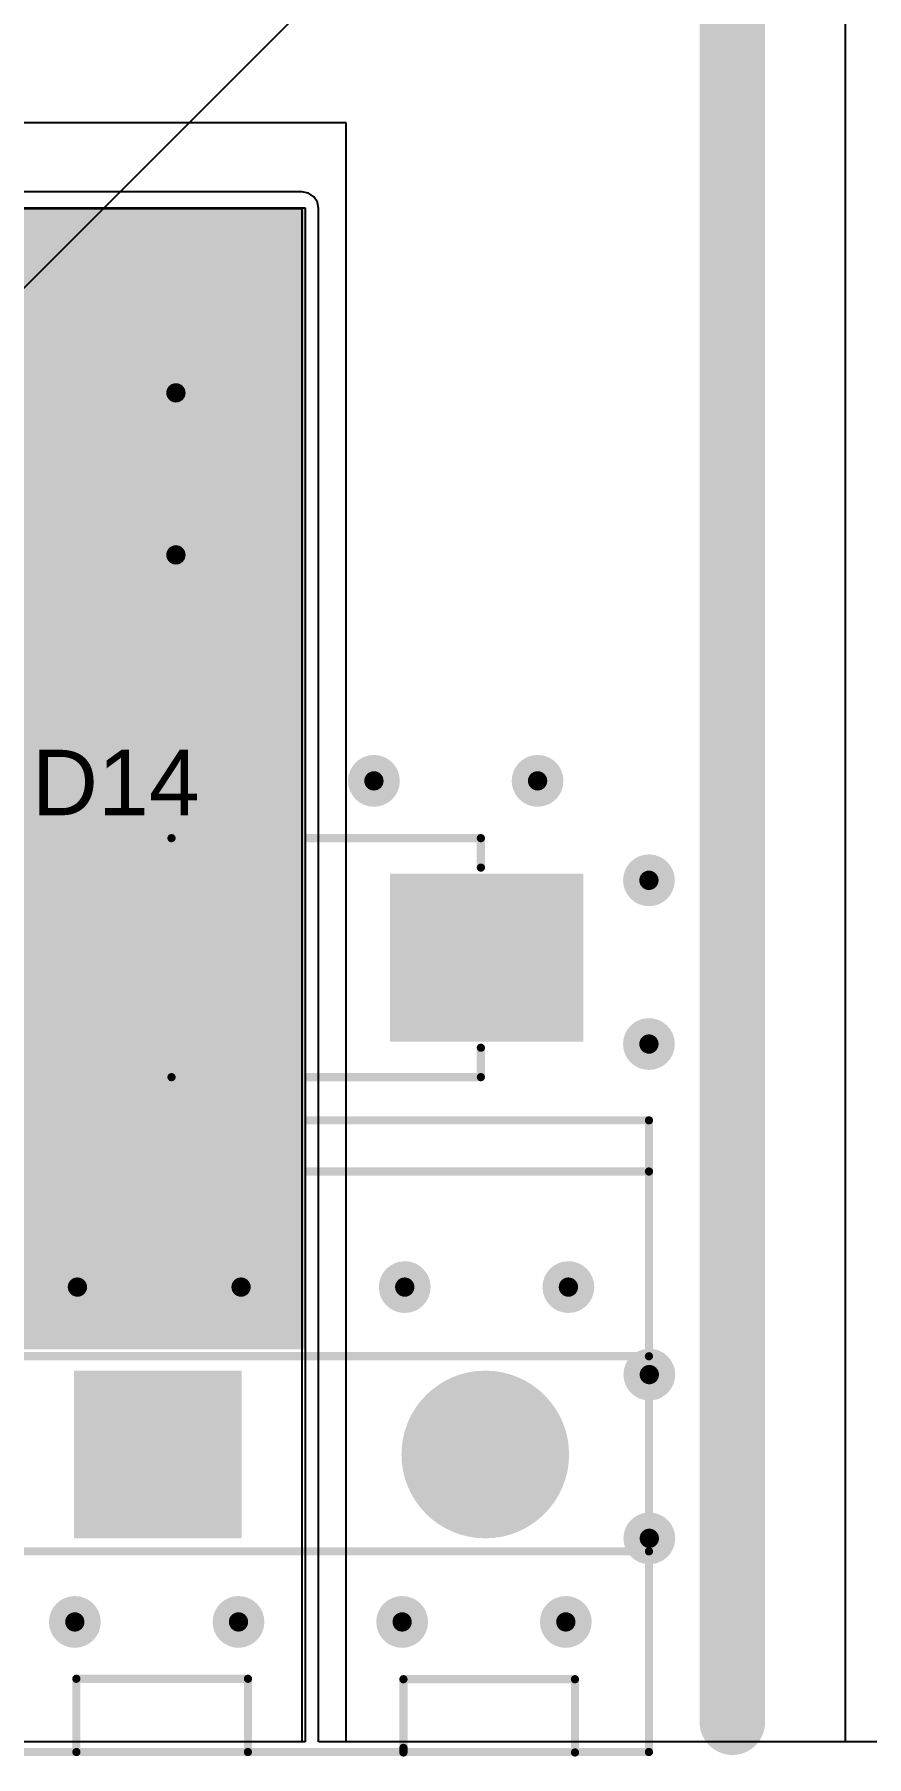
# Model space of a CAD drawing. Header units: millimetres. Extents: x 0 to 5423, y 0 to 5425.
# Drawn here: x 19.9 to 32.82, y 0 to 26.72 of the extents above; entities that cross this region are included whole.
import ezdxf

# ---------------------------------------------------------------- set-up
doc = ezdxf.new("R2010")
doc.units = ezdxf.units.MM
for name, color, linetype in [('BottomLayer', 5, 'Continuous'), ('BottomSolder', 6, 'Continuous'), ('MultiLayer', 9, 'Continuous'), ('PadHoleLayer', 156, 'Continuous'), ('TopLayer', 1, 'Continuous'), ('TopOverlay', 2, 'Continuous'), ('TopPaste', 8, 'Continuous'), ('TopSolder', 216, 'Continuous'), ('ViaHoleLayer', 16, 'Continuous')]:
    doc.layers.add(name, color=color, linetype=linetype)
doc.styles.add('Arial', font='', dxfattribs={"height": 0.2})
doc.styles.get('Arial').set_extended_font_data('Arial')

# ---------------------------------------------------------------- blocks, each defined once
blk = doc.blocks.new('1715721_70')
at = {"layer": 'BottomLayer'}
blk.add_hatch(color=5, dxfattribs=at).paths.add_polyline_path([(-3.79, 1.25), (-1.29, 1.25), (-1.29, -1.25), (-3.79, -1.25)])
h = blk.add_hatch(color=5, dxfattribs=at)
edge = h.paths.add_edge_path()
edge.add_arc((2.54, 0), 1.25, 0, 360)
at = {"layer": 'BottomSolder'}
blk.add_hatch(color=6, dxfattribs=at).paths.add_polyline_path([(-3.841, 1.301), (-1.239, 1.301), (-1.239, -1.301), (-3.841, -1.301)])
h = blk.add_hatch(color=6, dxfattribs=at)
edge = h.paths.add_edge_path()
edge.add_arc((2.54, 0), 1.301, 0, 360)
at = {"layer": 'MultiLayer'}
blk.add_hatch(color=9, dxfattribs=at).paths.add_polyline_path([(-3.79, 1.25), (-1.29, 1.25), (-1.29, -1.25), (-3.79, -1.25)])
h = blk.add_hatch(color=9, dxfattribs=at)
edge = h.paths.add_edge_path()
edge.add_arc((2.54, 0), 1.25, 0, 360)
at = {"layer": 'PadHoleLayer'}
h = blk.add_hatch(color=156, dxfattribs=at)
edge = h.paths.add_edge_path()
edge.add_arc((-2.54, 0), 0.7, 0, 360)
h = blk.add_hatch(color=156, dxfattribs=at)
edge = h.paths.add_edge_path()
edge.add_arc((2.54, 0), 0.7, 0, 360)
at = {"layer": 'TopLayer'}
blk.add_hatch(color=1, dxfattribs=at).paths.add_polyline_path([(-3.79, 1.25), (-1.29, 1.25), (-1.29, -1.25), (-3.79, -1.25)])
h = blk.add_hatch(color=1, dxfattribs=at)
edge = h.paths.add_edge_path()
edge.add_arc((2.54, 0), 1.25, 0, 360)
at = {"layer": 'TopSolder'}
blk.add_hatch(color=216, dxfattribs=at).paths.add_polyline_path([(-3.841, 1.301), (-1.239, 1.301), (-1.239, -1.301), (-3.841, -1.301)])
h = blk.add_hatch(color=216, dxfattribs=at)
edge = h.paths.add_edge_path()
edge.add_arc((2.54, 0), 1.301, 0, 360)
at = {"layer": 'TopOverlay', "const_width": 0.127}
for points in [[(-5.08, -4.616), (-5.08, 5.184)], [(-5.08, 5.184), (5.08, 5.184)], [(5.08, -4.616), (5.08, 5.184)], [(-5.08, 4.39), (5.08, 4.39)], [(-5.08, 1.524), (5.08, 1.524)], [(-5.08, -1.503), (5.08, -1.503)], [(-3.806, -3.48), (-1.143, -3.48)], [(-3.806, -4.616), (-3.806, -3.48)], [(-1.143, -4.616), (-1.143, -3.48)], [(1.27, -3.487), (3.932, -3.487)], [(1.27, -4.552), (1.27, -3.487)], [(3.932, -4.623), (3.932, -3.487)], [(1.27, -4.623), (1.27, -4.552)], [(-5.08, -4.616), (5.08, -4.616)]]:
    blk.add_lwpolyline(points, dxfattribs=at)
at = {"layer": 'TopOverlay', "const_width": 0.0635}
for points in [[(-5.112, 5.184, 1), (-5.048, 5.184, 1)], [(-5.112, 5.184, 1), (-5.048, 5.184, 1)], [(5.048, 5.184, 1), (5.112, 5.184, 1)], [(5.048, 5.184, 1), (5.112, 5.184, 1)], [(-5.112, 4.39, 1), (-5.048, 4.39, 1)], [(5.048, 4.39, 1), (5.112, 4.39, 1)], [(-5.112, 1.524, 1), (-5.048, 1.524, 1)], [(5.048, 1.524, 1), (5.112, 1.524, 1)], [(-5.112, -1.503, 1), (-5.048, -1.503, 1)], [(5.048, -1.503, 1), (5.112, -1.503, 1)], [(-3.838, -3.48, 1), (-3.774, -3.48, 1)], [(-3.838, -3.48, 1), (-3.774, -3.48, 1)], [(-1.175, -3.48, 1), (-1.111, -3.48, 1)], [(-1.175, -3.48, 1), (-1.111, -3.48, 1)], [(1.238, -3.487, 1), (1.302, -3.487, 1)], [(1.238, -3.487, 1), (1.302, -3.487, 1)], [(3.9, -3.487, 1), (3.964, -3.487, 1)], [(3.9, -3.487, 1), (3.964, -3.487, 1)], [(1.238, -4.552, 1), (1.302, -4.552, 1)], [(1.238, -4.552, 1), (1.302, -4.552, 1)], [(-5.112, -4.616, 1), (-5.048, -4.616, 1)], [(-5.112, -4.616, 1), (-5.048, -4.616, 1)], [(-3.838, -4.616, 1), (-3.774, -4.616, 1)], [(-1.175, -4.616, 1), (-1.111, -4.616, 1)], [(1.238, -4.623, 1), (1.302, -4.623, 1)], [(3.9, -4.623, 1), (3.964, -4.623, 1)], [(5.048, -4.616, 1), (5.112, -4.616, 1)], [(5.048, -4.616, 1), (5.112, -4.616, 1)]]:
    blk.add_lwpolyline(points, format="xyb", close=True, dxfattribs=at)
blk = doc.blocks.new('SMB__85')
at = {"layer": 'TopLayer'}
for points in [[(-3.7, -1.2), (-3.7, 1.2), (-0.9, 1.2), (-0.9, -1.2)], [(0.9, -1.2), (0.9, 1.2), (3.7, 1.2), (3.7, -1.2)]]:
    blk.add_hatch(color=1, dxfattribs=at).paths.add_polyline_path(points)
at = {"layer": 'TopOverlay'}
for points in [[(2.591, 1.245), (4.826, 1.245), (4.826, 1.905), (2.591, 1.905)], [(3.734, -1.651), (4.826, -1.651), (4.826, 1.346), (3.734, 1.346)], [(2.591, -1.905), (4.826, -1.905), (4.826, -1.245), (2.591, -1.245)]]:
    blk.add_hatch(color=2, dxfattribs=at).paths.add_polyline_path(points)
at = {"layer": 'TopPaste'}
for points in [[(-3.7, -1.2), (-3.7, 1.2), (-0.9, 1.2), (-0.9, -1.2)], [(0.9, -1.2), (0.9, 1.2), (3.7, 1.2), (3.7, -1.2)]]:
    blk.add_hatch(color=8, dxfattribs=at).paths.add_polyline_path(points)
at = {"layer": 'TopSolder'}
for points in [[(-3.802, -1.302), (-3.802, 1.302), (-0.798, 1.302), (-0.798, -1.302)], [(0.798, -1.302), (0.798, 1.302), (3.802, 1.302), (3.802, -1.302)]]:
    blk.add_hatch(color=216, dxfattribs=at).paths.add_polyline_path(points)
at = {"layer": 'TopOverlay', "const_width": 0.127}
for points in [[(-2.21, 1.854), (-2.21, 1.397)], [(2.591, 1.854), (-2.21, 1.854)], [(-2.21, -1.397), (-2.21, -1.854)], [(2.591, -1.854), (-2.21, -1.854)]]:
    blk.add_lwpolyline(points, dxfattribs=at)
at = {"layer": 'TopOverlay', "const_width": 0.0635}
for points in [[(-2.242, 1.854, 1), (-2.178, 1.854, 1)], [(-2.242, 1.854, 1), (-2.178, 1.854, 1)], [(2.559, 1.854, 1), (2.623, 1.854, 1)], [(-2.242, 1.397, 1), (-2.178, 1.397, 1)], [(-2.242, -1.397, 1), (-2.178, -1.397, 1)], [(-2.242, -1.854, 1), (-2.178, -1.854, 1)], [(-2.242, -1.854, 1), (-2.178, -1.854, 1)], [(2.559, -1.854, 1), (2.623, -1.854, 1)]]:
    blk.add_lwpolyline(points, format="xyb", close=True, dxfattribs=at)

msp = doc.modelspace()

# ---------------------------------------------------------------- hatches: boundary and pattern name
at = {"layer": 'BottomLayer'}
h = msp.add_hatch(color=5, dxfattribs=at)
edge = h.paths.add_edge_path()
edge.add_arc((22.098, 21.158), 0.3, 0, 360)
h = msp.add_hatch(color=5, dxfattribs=at)
edge = h.paths.add_edge_path()
edge.add_arc((22.098, 18.644), 0.3, 0, 360)
h = msp.add_hatch(color=5, dxfattribs=at)
edge = h.paths.add_edge_path()
edge.add_arc((25.171, 15.138), 0.3, 0, 360)
h = msp.add_hatch(color=5, dxfattribs=at)
edge = h.paths.add_edge_path()
edge.add_arc((27.711, 15.138), 0.3, 0, 360)
h = msp.add_hatch(color=5, dxfattribs=at)
edge = h.paths.add_edge_path()
edge.add_arc((29.439, 13.595), 0.3, 0, 360)
h = msp.add_hatch(color=5, dxfattribs=at)
edge = h.paths.add_edge_path()
edge.add_arc((29.439, 11.055), 0.3, 0, 360)
h = msp.add_hatch(color=5, dxfattribs=at)
edge = h.paths.add_edge_path()
edge.add_arc((20.569, 7.284), 0.3, 0, 360)
h = msp.add_hatch(color=5, dxfattribs=at)
edge = h.paths.add_edge_path()
edge.add_arc((23.109, 7.284), 0.3, 0, 360)
h = msp.add_hatch(color=5, dxfattribs=at)
edge = h.paths.add_edge_path()
edge.add_arc((25.649, 7.284), 0.3, 0, 360)
h = msp.add_hatch(color=5, dxfattribs=at)
edge = h.paths.add_edge_path()
edge.add_arc((28.189, 7.284), 0.3, 0, 360)
h = msp.add_hatch(color=5, dxfattribs=at)
edge = h.paths.add_edge_path()
edge.add_arc((29.445, 5.926), 0.3, 0, 360)
h = msp.add_hatch(color=5, dxfattribs=at)
edge = h.paths.add_edge_path()
edge.add_arc((29.445, 3.386), 0.3, 0, 360)
h = msp.add_hatch(color=5, dxfattribs=at)
edge = h.paths.add_edge_path()
edge.add_arc((20.529, 2.089), 0.3, 0, 360)
h = msp.add_hatch(color=5, dxfattribs=at)
edge = h.paths.add_edge_path()
edge.add_arc((23.069, 2.089), 0.3, 0, 360)
h = msp.add_hatch(color=5, dxfattribs=at)
edge = h.paths.add_edge_path()
edge.add_arc((25.609, 2.089), 0.3, 0, 360)
h = msp.add_hatch(color=5, dxfattribs=at)
edge = h.paths.add_edge_path()
edge.add_arc((28.149, 2.089), 0.3, 0, 360)
at = {"layer": 'BottomSolder'}
msp.add_hatch(color=6, dxfattribs=at).paths.add_polyline_path([(6.344, 6.319), (24.105, 6.319), (24.105, 24.028), (6.344, 24.028)])
h = msp.add_hatch(color=6, dxfattribs=at)
edge = h.paths.add_edge_path()
edge.add_arc((22.098, 21.158), 0.402, 0, 360)
h = msp.add_hatch(color=6, dxfattribs=at)
edge = h.paths.add_edge_path()
edge.add_arc((22.098, 18.644), 0.402, 0, 360)
h = msp.add_hatch(color=6, dxfattribs=at)
edge = h.paths.add_edge_path()
edge.add_arc((25.171, 15.138), 0.402, 0, 360)
h = msp.add_hatch(color=6, dxfattribs=at)
edge = h.paths.add_edge_path()
edge.add_arc((27.711, 15.138), 0.402, 0, 360)
h = msp.add_hatch(color=6, dxfattribs=at)
edge = h.paths.add_edge_path()
edge.add_arc((29.439, 13.595), 0.402, 0, 360)
h = msp.add_hatch(color=6, dxfattribs=at)
edge = h.paths.add_edge_path()
edge.add_arc((29.439, 11.055), 0.402, 0, 360)
h = msp.add_hatch(color=6, dxfattribs=at)
edge = h.paths.add_edge_path()
edge.add_arc((20.569, 7.284), 0.402, 0, 360)
h = msp.add_hatch(color=6, dxfattribs=at)
edge = h.paths.add_edge_path()
edge.add_arc((23.109, 7.284), 0.402, 0, 360)
h = msp.add_hatch(color=6, dxfattribs=at)
edge = h.paths.add_edge_path()
edge.add_arc((25.649, 7.284), 0.402, 0, 360)
h = msp.add_hatch(color=6, dxfattribs=at)
edge = h.paths.add_edge_path()
edge.add_arc((28.189, 7.284), 0.402, 0, 360)
h = msp.add_hatch(color=6, dxfattribs=at)
edge = h.paths.add_edge_path()
edge.add_arc((29.445, 5.926), 0.402, 0, 360)
h = msp.add_hatch(color=6, dxfattribs=at)
edge = h.paths.add_edge_path()
edge.add_arc((29.445, 3.386), 0.402, 0, 360)
h = msp.add_hatch(color=6, dxfattribs=at)
edge = h.paths.add_edge_path()
edge.add_arc((20.529, 2.089), 0.402, 0, 360)
h = msp.add_hatch(color=6, dxfattribs=at)
edge = h.paths.add_edge_path()
edge.add_arc((23.069, 2.089), 0.402, 0, 360)
h = msp.add_hatch(color=6, dxfattribs=at)
edge = h.paths.add_edge_path()
edge.add_arc((25.609, 2.089), 0.402, 0, 360)
h = msp.add_hatch(color=6, dxfattribs=at)
edge = h.paths.add_edge_path()
edge.add_arc((28.149, 2.089), 0.402, 0, 360)
at = {"layer": 'TopLayer'}
h = msp.add_hatch(color=1, dxfattribs=at)
edge = h.paths.add_edge_path()
edge.add_arc((22.098, 21.158), 0.3, 0, 360)
h = msp.add_hatch(color=1, dxfattribs=at)
edge = h.paths.add_edge_path()
edge.add_arc((22.098, 18.644), 0.3, 0, 360)
h = msp.add_hatch(color=1, dxfattribs=at)
edge = h.paths.add_edge_path()
edge.add_arc((25.171, 15.138), 0.3, 0, 360)
h = msp.add_hatch(color=1, dxfattribs=at)
edge = h.paths.add_edge_path()
edge.add_arc((27.711, 15.138), 0.3, 0, 360)
h = msp.add_hatch(color=1, dxfattribs=at)
edge = h.paths.add_edge_path()
edge.add_arc((29.439, 13.595), 0.3, 0, 360)
h = msp.add_hatch(color=1, dxfattribs=at)
edge = h.paths.add_edge_path()
edge.add_arc((29.439, 11.055), 0.3, 0, 360)
h = msp.add_hatch(color=1, dxfattribs=at)
edge = h.paths.add_edge_path()
edge.add_arc((20.569, 7.284), 0.3, 0, 360)
h = msp.add_hatch(color=1, dxfattribs=at)
edge = h.paths.add_edge_path()
edge.add_arc((23.109, 7.284), 0.3, 0, 360)
h = msp.add_hatch(color=1, dxfattribs=at)
edge = h.paths.add_edge_path()
edge.add_arc((25.649, 7.284), 0.3, 0, 360)
h = msp.add_hatch(color=1, dxfattribs=at)
edge = h.paths.add_edge_path()
edge.add_arc((28.189, 7.284), 0.3, 0, 360)
h = msp.add_hatch(color=1, dxfattribs=at)
edge = h.paths.add_edge_path()
edge.add_arc((29.445, 5.926), 0.3, 0, 360)
h = msp.add_hatch(color=1, dxfattribs=at)
edge = h.paths.add_edge_path()
edge.add_arc((29.445, 3.386), 0.3, 0, 360)
h = msp.add_hatch(color=1, dxfattribs=at)
edge = h.paths.add_edge_path()
edge.add_arc((20.529, 2.089), 0.3, 0, 360)
h = msp.add_hatch(color=1, dxfattribs=at)
edge = h.paths.add_edge_path()
edge.add_arc((23.069, 2.089), 0.3, 0, 360)
h = msp.add_hatch(color=1, dxfattribs=at)
edge = h.paths.add_edge_path()
edge.add_arc((25.609, 2.089), 0.3, 0, 360)
h = msp.add_hatch(color=1, dxfattribs=at)
edge = h.paths.add_edge_path()
edge.add_arc((28.149, 2.089), 0.3, 0, 360)
at = {"layer": 'TopSolder'}
msp.add_hatch(color=216, dxfattribs=at).paths.add_polyline_path([(6.344, 14.3), (24.105, 14.3), (24.105, 24.028), (6.344, 24.028)])
h = msp.add_hatch(color=216, dxfattribs=at)
edge = h.paths.add_edge_path()
edge.add_arc((22.098, 21.158), 0.402, 0, 360)
h = msp.add_hatch(color=216, dxfattribs=at)
edge = h.paths.add_edge_path()
edge.add_arc((22.098, 18.644), 0.402, 0, 360)
h = msp.add_hatch(color=216, dxfattribs=at)
edge = h.paths.add_edge_path()
edge.add_arc((25.171, 15.138), 0.402, 0, 360)
h = msp.add_hatch(color=216, dxfattribs=at)
edge = h.paths.add_edge_path()
edge.add_arc((27.711, 15.138), 0.402, 0, 360)
h = msp.add_hatch(color=216, dxfattribs=at)
edge = h.paths.add_edge_path()
edge.add_arc((29.439, 13.595), 0.402, 0, 360)
h = msp.add_hatch(color=216, dxfattribs=at)
edge = h.paths.add_edge_path()
edge.add_arc((29.439, 11.055), 0.402, 0, 360)
h = msp.add_hatch(color=216, dxfattribs=at)
edge = h.paths.add_edge_path()
edge.add_arc((20.569, 7.284), 0.402, 0, 360)
h = msp.add_hatch(color=216, dxfattribs=at)
edge = h.paths.add_edge_path()
edge.add_arc((23.109, 7.284), 0.402, 0, 360)
h = msp.add_hatch(color=216, dxfattribs=at)
edge = h.paths.add_edge_path()
edge.add_arc((25.649, 7.284), 0.402, 0, 360)
h = msp.add_hatch(color=216, dxfattribs=at)
edge = h.paths.add_edge_path()
edge.add_arc((28.189, 7.284), 0.402, 0, 360)
h = msp.add_hatch(color=216, dxfattribs=at)
edge = h.paths.add_edge_path()
edge.add_arc((29.445, 5.926), 0.402, 0, 360)
h = msp.add_hatch(color=216, dxfattribs=at)
edge = h.paths.add_edge_path()
edge.add_arc((29.445, 3.386), 0.402, 0, 360)
h = msp.add_hatch(color=216, dxfattribs=at)
edge = h.paths.add_edge_path()
edge.add_arc((20.529, 2.089), 0.402, 0, 360)
h = msp.add_hatch(color=216, dxfattribs=at)
edge = h.paths.add_edge_path()
edge.add_arc((23.069, 2.089), 0.402, 0, 360)
h = msp.add_hatch(color=216, dxfattribs=at)
edge = h.paths.add_edge_path()
edge.add_arc((25.609, 2.089), 0.402, 0, 360)
h = msp.add_hatch(color=216, dxfattribs=at)
edge = h.paths.add_edge_path()
edge.add_arc((28.149, 2.089), 0.402, 0, 360)
at = {"layer": 'ViaHoleLayer'}
h = msp.add_hatch(color=16, dxfattribs=at)
edge = h.paths.add_edge_path()
edge.add_arc((22.098, 21.158), 0.15, 0, 360)
h = msp.add_hatch(color=16, dxfattribs=at)
edge = h.paths.add_edge_path()
edge.add_arc((22.098, 18.644), 0.15, 0, 360)
h = msp.add_hatch(color=16, dxfattribs=at)
edge = h.paths.add_edge_path()
edge.add_arc((25.171, 15.138), 0.15, 0, 360)
h = msp.add_hatch(color=16, dxfattribs=at)
edge = h.paths.add_edge_path()
edge.add_arc((27.711, 15.138), 0.15, 0, 360)
h = msp.add_hatch(color=16, dxfattribs=at)
edge = h.paths.add_edge_path()
edge.add_arc((29.439, 13.595), 0.15, 0, 360)
h = msp.add_hatch(color=16, dxfattribs=at)
edge = h.paths.add_edge_path()
edge.add_arc((29.439, 11.055), 0.15, 0, 360)
h = msp.add_hatch(color=16, dxfattribs=at)
edge = h.paths.add_edge_path()
edge.add_arc((20.569, 7.284), 0.15, 0, 360)
h = msp.add_hatch(color=16, dxfattribs=at)
edge = h.paths.add_edge_path()
edge.add_arc((23.109, 7.284), 0.15, 0, 360)
h = msp.add_hatch(color=16, dxfattribs=at)
edge = h.paths.add_edge_path()
edge.add_arc((25.649, 7.284), 0.15, 0, 360)
h = msp.add_hatch(color=16, dxfattribs=at)
edge = h.paths.add_edge_path()
edge.add_arc((28.189, 7.284), 0.15, 0, 360)
h = msp.add_hatch(color=16, dxfattribs=at)
edge = h.paths.add_edge_path()
edge.add_arc((29.445, 5.926), 0.15, 0, 360)
h = msp.add_hatch(color=16, dxfattribs=at)
edge = h.paths.add_edge_path()
edge.add_arc((29.445, 3.386), 0.15, 0, 360)
h = msp.add_hatch(color=16, dxfattribs=at)
edge = h.paths.add_edge_path()
edge.add_arc((20.529, 2.089), 0.15, 0, 360)
h = msp.add_hatch(color=16, dxfattribs=at)
edge = h.paths.add_edge_path()
edge.add_arc((23.069, 2.089), 0.15, 0, 360)
h = msp.add_hatch(color=16, dxfattribs=at)
edge = h.paths.add_edge_path()
edge.add_arc((25.609, 2.089), 0.15, 0, 360)
h = msp.add_hatch(color=16, dxfattribs=at)
edge = h.paths.add_edge_path()
edge.add_arc((28.149, 2.089), 0.15, 0, 360)

# ---------------------------------------------------------------- linework, layer by layer
at = {"layer": 'BottomLayer'}
for p, q in [((32.486, 27.793), (32.486, 0.229)), ((24.054, 24.275), (8.058, 24.275)), ((24.153, 24.255), (24.054, 24.275)), ((24.237, 24.199), (24.153, 24.255)), ((24.293, 24.115), (24.237, 24.199)), ((24.313, 24.016), (24.293, 24.115)), ((7.976, 24.016), (24.054, 24.016)), ((24.054, 24.016), (24.054, 0.229)), ((24.313, 0.229), (24.313, 24.016)), ((24.054, 0.229), (4.108, 0.229)), ((32.486, 0.229), (24.313, 0.229))]:
    msp.add_line(p, q, dxfattribs=at)
at = {"layer": 'TopLayer'}
for p, q in [((24.74, 25.349), (4.869, 25.349)), ((24.74, 0.229), (24.74, 25.349)), ((8.026, 24.028), (24.105, 24.028)), ((24.105, 24.028), (24.105, 0.229)), ((24.105, 0.229), (5.589, 0.229)), ((33.147, 0.229), (24.74, 0.229))]:
    msp.add_line(p, q, dxfattribs=at)
at = {"layer": 'TopOverlay', "const_width": 1.016}
msp.add_lwpolyline([(30.734, 0.533), (30.734, 33.934)], dxfattribs=at)
at = {"layer": 'TopOverlay', "const_width": 0.508}
msp.add_lwpolyline([(30.48, 0.533, 1), (30.988, 0.533, 1)], format="xyb", close=True, dxfattribs=at)
at = {"layer": 'TopSolder'}
msp.add_line((3.115, 6.162), (5422.757, 5425.234), dxfattribs=at)

# ---------------------------------------------------------------- block references
at = {"rotation": 180}
msp.add_blockref('SMB__85', (24.621, 12.395), dxfattribs=at)
msp.add_blockref('1715721_70', (24.359, 4.687))

# ---------------------------------------------------------------- texts
at = {"layer": 'TopOverlay', "style": 'Arial'}
msp.add_text('D14', height=1.016, dxfattribs=at).set_placement((19.863, 14.605))

doc.saveas('drawing.dxf')
